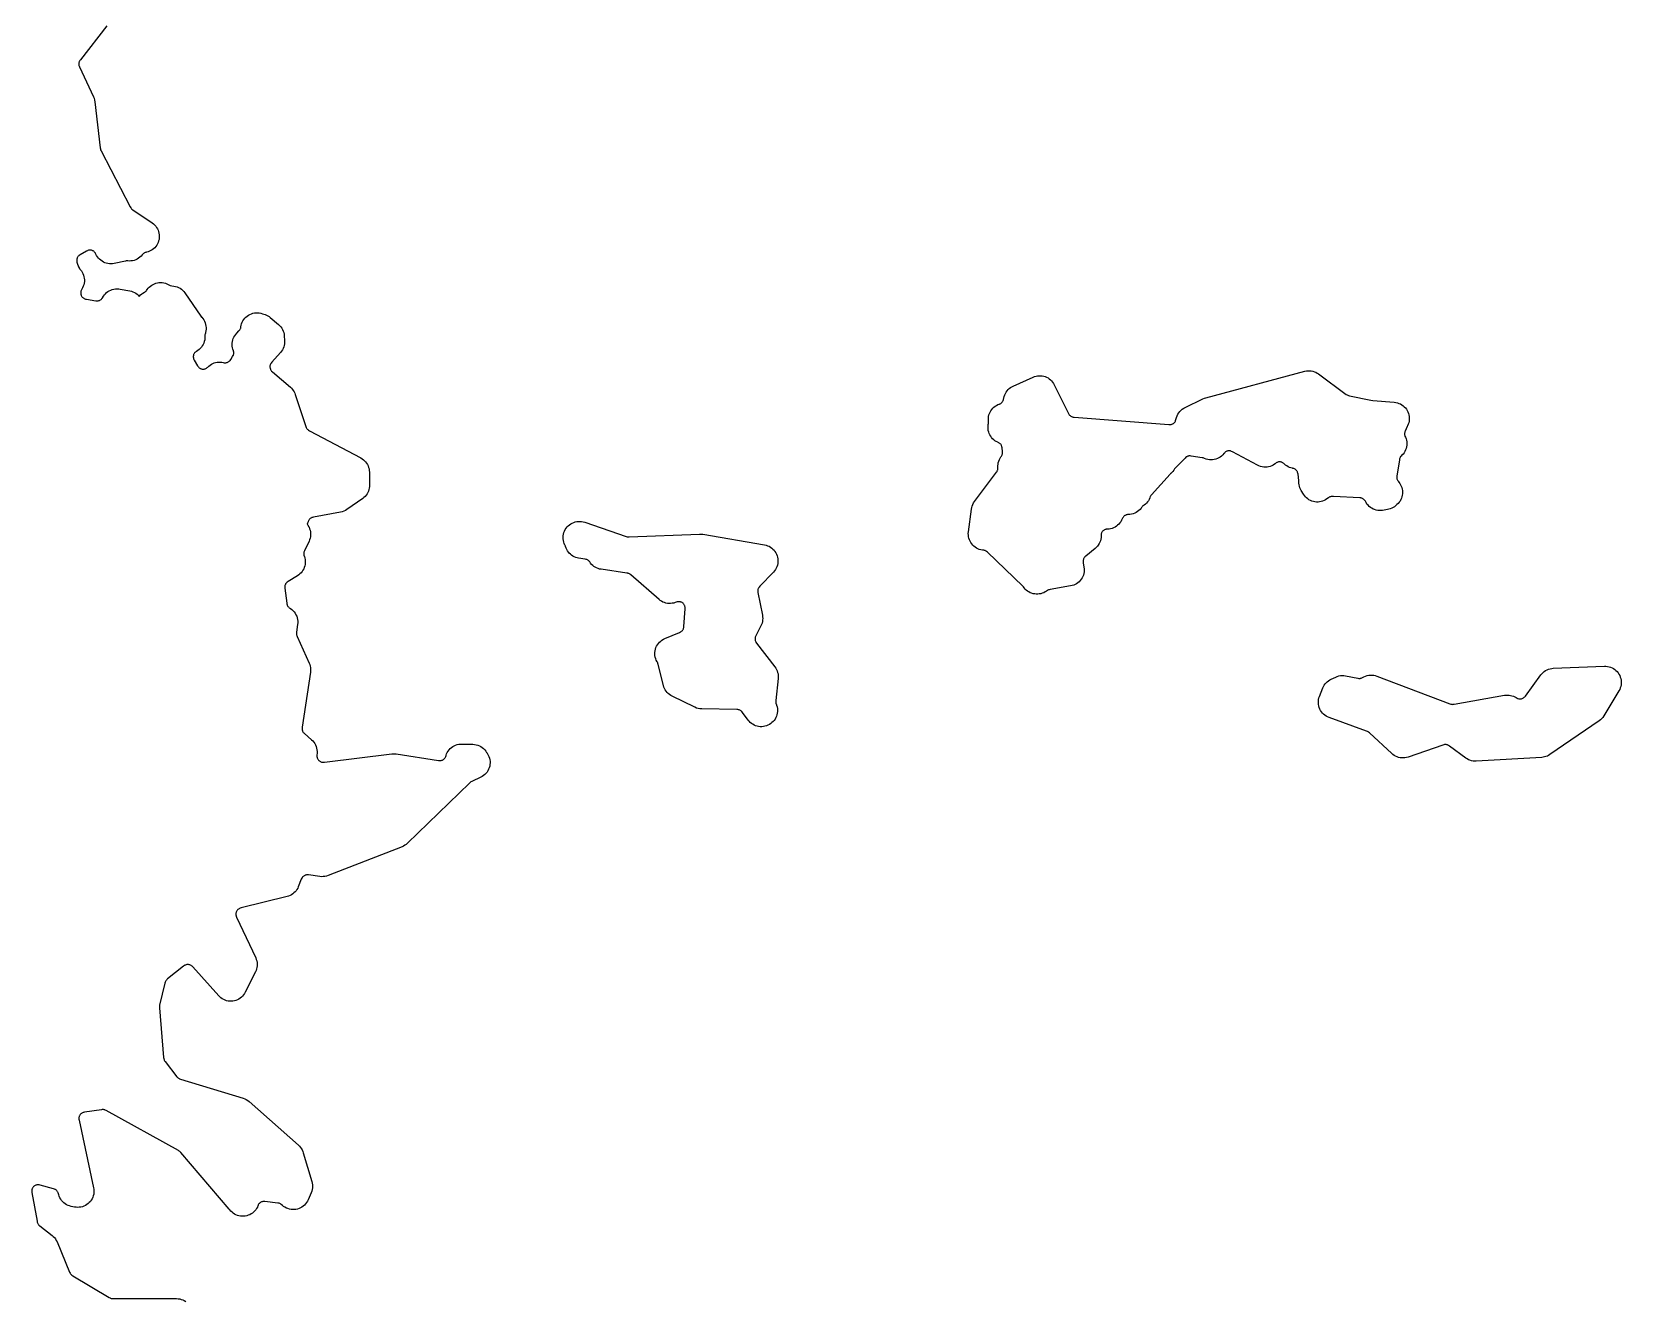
# Model space of a CAD drawing. Header units: metres. Extents: x 0 to 400, y 0 to 202.
# Drawn here: x 178.9 to 242.3, y 50.4 to 101.1 of the extents above; entities that cross this region are included whole.
import ezdxf

# ---------------------------------------------------------------- set-up
doc = ezdxf.new("R2010")
doc.units = ezdxf.units.M

msp = doc.modelspace()

# ---------------------------------------------------------------- linework, layer by layer
msp.add_lwpolyline([(181.915, 101.3356), (180.859, 99.9846), (180.837, 99.9526), (180.825, 99.9316), (180.814, 99.9076), (180.806, 99.8836), (180.801, 99.8606), (180.799, 99.8356), (180.798, 99.8096), (180.801, 99.7816), (180.805, 99.7576), (180.812, 99.7356), (180.828, 99.6976), (181.385, 98.5086), (181.411, 98.4436), (181.43, 98.3756), (181.442, 98.3066), (181.65, 96.4626), (181.657, 96.4226), (181.662, 96.4006), (181.669, 96.3816), (181.685, 96.3466), (182.849, 94.1116), (182.87, 94.0766), (182.886, 94.0536), (182.902, 94.0346), (182.918, 94.0206), (182.95, 93.9966), (183.726, 93.4686), (183.777, 93.4306), (183.823, 93.3886), (183.865, 93.3416), (183.902, 93.2906), (183.934, 93.2366), (183.961, 93.1806), (183.982, 93.1216), (183.997, 93.0606), (184.007, 92.9986), (184.01, 92.9356), (184.007, 92.8726), (183.998, 92.8106), (183.984, 92.7496), (183.963, 92.6906), (183.937, 92.6336), (183.905, 92.5796), (183.868, 92.5286), (183.827, 92.4816), (183.781, 92.4386), (183.731, 92.3996), (183.678, 92.3666), (183.622, 92.3386), (183.563, 92.3166), (183.503, 92.2996), (183.469, 92.2926), (183.443, 92.2846), (183.421, 92.2746), (183.403, 92.2646), (183.383, 92.2506), (183.364, 92.2336), (183.345, 92.2146), (183.325, 92.1896), (183.282, 92.1406), (183.234, 92.0966), (183.182, 92.0576), (183.126, 92.0246), (183.067, 91.9966), (183.006, 91.9746), (182.943, 91.9596), (182.878, 91.9506), (182.813, 91.9476), (182.748, 91.9516), (182.746, 91.9516), (182.719, 91.9526), (182.694, 91.9506), (182.655, 91.9446), (182.208, 91.8506), (182.146, 91.8406), (182.083, 91.8366), (182.02, 91.8386), (181.957, 91.8476), (181.896, 91.8616), (181.836, 91.8816), (181.778, 91.9076), (181.724, 91.9396), (181.672, 91.9766), (181.625, 92.0176), (181.581, 92.0636), (181.543, 92.1136), (181.509, 92.1666), (181.481, 92.2236), (181.47, 92.2496), (181.459, 92.2676), (181.443, 92.2896), (181.429, 92.3066), (181.413, 92.3216), (181.394, 92.3366), (181.372, 92.3506), (181.351, 92.3616), (181.329, 92.3696), (181.306, 92.3766), (181.282, 92.3816), (181.257, 92.3836), (181.235, 92.3836), (181.21, 92.3806), (181.187, 92.3766), (181.164, 92.3696), (181.139, 92.3596), (181.105, 92.3416), (180.854, 92.1946), (180.818, 92.1706), (180.798, 92.1546), (180.779, 92.1366), (180.762, 92.1166), (180.751, 92.0996), (180.737, 92.0736), (180.728, 92.0506), (180.722, 92.0296), (180.717, 92.0026), (180.714, 91.9776), (180.715, 91.9516), (180.717, 91.9266), (180.723, 91.9006), (180.736, 91.8606), (180.79, 91.7166), (180.807, 91.6786), (180.819, 91.6566), (180.834, 91.6366), (180.858, 91.6086), (180.899, 91.5586), (180.934, 91.5036), (180.964, 91.4466), (180.987, 91.3856), (181.005, 91.3236), (181.016, 91.2596), (181.021, 91.1946), (181.019, 91.1306), (181.011, 91.0656), (180.996, 91.0026), (180.976, 90.9416), (180.949, 90.8826), (180.908, 90.8036), (180.891, 90.7656), (180.883, 90.7436), (180.878, 90.7206), (180.875, 90.6926), (180.874, 90.6686), (180.876, 90.6446), (180.88, 90.6186), (180.886, 90.5966), (180.897, 90.5706), (180.907, 90.5496), (180.921, 90.5276), (180.937, 90.5076), (180.953, 90.4916), (180.974, 90.4736), (180.993, 90.4606), (181.013, 90.4496), (181.036, 90.4396), (181.063, 90.4316), (181.106, 90.4216), (181.479, 90.3646), (181.519, 90.3606), (181.545, 90.3606), (181.57, 90.3636), (181.598, 90.3686), (181.62, 90.3756), (181.643, 90.3856), (181.667, 90.3986), (181.686, 90.4116), (181.703, 90.4256), (181.723, 90.4466), (181.74, 90.4676), (181.748, 90.4796), (181.75, 90.4846), (181.782, 90.5406), (181.819, 90.5936), (181.862, 90.6426), (181.909, 90.6866), (181.96, 90.7266), (182.015, 90.7606), (182.073, 90.7896), (182.133, 90.8116), (182.196, 90.8286), (182.26, 90.8386), (182.324, 90.8426), (182.389, 90.8396), (182.453, 90.8306), (182.836, 90.7566), (182.898, 90.7416), (182.958, 90.7206), (183.016, 90.6936), (183.071, 90.6606), (183.122, 90.6236), (183.169, 90.5806), (183.208, 90.5386), (183.216, 90.5486), (183.26, 90.5936), (183.307, 90.6336), (183.359, 90.6696), (183.413, 90.7006), (183.42, 90.7036), (183.443, 90.7176), (183.465, 90.7346), (183.482, 90.7516), (183.498, 90.7696), (183.529, 90.8136), (183.567, 90.8626), (183.609, 90.9066), (183.656, 90.9476), (183.706, 90.9836), (183.76, 91.0146), (183.816, 91.0406), (183.875, 91.0616), (183.935, 91.0756), (183.996, 91.0846), (184.058, 91.0876), (184.062, 91.0876), (184.126, 91.0846), (184.189, 91.0746), (184.251, 91.0596), (184.311, 91.0376), (184.369, 91.0106), (184.418, 90.9836), (184.438, 90.9756), (184.463, 90.9686), (184.506, 90.9606), (184.585, 90.9496), (184.651, 90.9376), (184.716, 90.9176), (184.778, 90.8916), (184.838, 90.8596), (184.893, 90.8216), (184.945, 90.7776), (184.991, 90.7286), (185.032, 90.6746), (185.673, 89.7426), (185.695, 89.7126), (185.702, 89.7056), (185.745, 89.6546), (185.782, 89.6006), (185.813, 89.5426), (185.839, 89.4816), (185.858, 89.4186), (185.871, 89.3536), (185.876, 89.2886), (185.876, 89.2226), (185.868, 89.1566), (185.854, 89.0926), (185.848, 89.0736), (185.836, 89.0266), (185.831, 89.0016), (185.83, 88.9796), (185.831, 88.9306), (185.829, 88.8656), (185.821, 88.8016), (185.806, 88.7376), (185.786, 88.6756), (185.759, 88.6166), (185.726, 88.5606), (185.687, 88.5076), (185.644, 88.4596), (185.596, 88.4156), (185.544, 88.3766), (185.488, 88.3426), (185.487, 88.3426), (185.467, 88.3286), (185.449, 88.3136), (185.43, 88.2946), (185.416, 88.2786), (185.402, 88.2576), (185.389, 88.2336), (185.38, 88.2126), (185.374, 88.1926), (185.369, 88.1706), (185.367, 88.1426), (185.366, 88.1146), (185.368, 88.0906), (185.372, 88.0716), (185.379, 88.0476), (185.388, 88.0236), (185.406, 87.9896), (185.534, 87.7686), (185.556, 87.7346), (185.568, 87.7186), (185.586, 87.6996), (185.606, 87.6836), (185.626, 87.6696), (185.651, 87.6566), (185.672, 87.6476), (185.695, 87.6406), (185.722, 87.6346), (185.746, 87.6326), (185.77, 87.6326), (185.794, 87.6346), (185.821, 87.6406), (185.846, 87.6476), (185.868, 87.6576), (185.888, 87.6686), (185.909, 87.6826), (185.926, 87.6966), (185.942, 87.7136), (185.986, 87.7566), (186.035, 87.7946), (186.086, 87.8276), (186.141, 87.8556), (186.198, 87.8786), (186.257, 87.8956), (186.317, 87.9076), (186.378, 87.9136), (186.44, 87.9136), (186.501, 87.9086), (186.562, 87.8966), (186.594, 87.8896), (186.617, 87.8866), (186.644, 87.8856), (186.664, 87.8866), (186.689, 87.8916), (186.715, 87.8986), (186.738, 87.9066), (186.76, 87.9176), (186.782, 87.9316), (186.8, 87.9466), (186.818, 87.9636), (186.835, 87.9836), (186.858, 88.0156), (186.934, 88.1376), (186.955, 88.1736), (186.964, 88.1946), (186.971, 88.2176), (186.977, 88.2436), (186.979, 88.2666), (186.98, 88.2946), (186.978, 88.3186), (186.973, 88.3416), (186.967, 88.3636), (186.966, 88.3666), (186.945, 88.4256), (186.929, 88.4866), (186.919, 88.5486), (186.916, 88.6116), (186.919, 88.6746), (186.927, 88.7366), (186.942, 88.7976), (186.963, 88.8576), (186.989, 88.9146), (187.021, 88.9686), (187.057, 89.0196), (187.099, 89.0666), (187.187, 89.1576), (187.214, 89.1876), (187.227, 89.2066), (187.241, 89.2296), (187.251, 89.2516), (187.258, 89.2726), (187.264, 89.2996), (187.267, 89.3206), (187.278, 89.3836), (187.296, 89.4446), (187.32, 89.5036), (187.349, 89.5606), (187.384, 89.6136), (187.423, 89.6636), (187.468, 89.7096), (187.517, 89.7506), (187.569, 89.7866), (187.625, 89.8166), (187.684, 89.8426), (187.744, 89.8616), (187.807, 89.8746), (187.87, 89.8816), (187.934, 89.8826), (187.997, 89.8766), (188.06, 89.8646), (188.121, 89.8466), (188.228, 89.8096), (188.284, 89.7876), (188.337, 89.7606), (188.388, 89.7286), (188.436, 89.6916), (188.768, 89.4096), (188.814, 89.3656), (188.857, 89.3176), (188.894, 89.2646), (188.926, 89.2096), (188.952, 89.1506), (188.972, 89.0896), (188.986, 89.0266), (188.994, 88.9636), (189.008, 88.7736), (189.01, 88.7076), (189.005, 88.6436), (188.993, 88.5786), (188.975, 88.5166), (188.951, 88.4556), (188.921, 88.3976), (188.885, 88.3436), (188.844, 88.2926), (188.498, 87.9066), (188.472, 87.8746), (188.459, 87.8556), (188.447, 87.8306), (188.437, 87.8066), (188.431, 87.7856), (188.426, 87.7626), (188.424, 87.7356), (188.425, 87.7076), (188.427, 87.6846), (188.432, 87.6626), (188.44, 87.6386), (188.45, 87.6146), (188.463, 87.5926), (188.477, 87.5726), (188.493, 87.5536), (188.524, 87.5246), (189.24, 86.9096), (189.283, 86.8696), (189.321, 86.8256), (189.356, 86.7786), (189.386, 86.7286), (189.412, 86.6766), (189.433, 86.6216), (189.86, 85.3366), (189.874, 85.3006), (189.884, 85.2796), (189.898, 85.2586), (189.914, 85.2376), (189.93, 85.2206), (189.944, 85.2076), (189.965, 85.1926), (190.001, 85.1706), (192.047, 84.0856), (192.101, 84.0536), (192.151, 84.0166), (192.198, 83.9746), (192.241, 83.9286), (192.279, 83.8786), (192.311, 83.8246), (192.339, 83.7686), (192.361, 83.7096), (192.377, 83.6486), (192.387, 83.5866), (192.391, 83.5236), (192.399, 83.0116), (192.397, 82.9486), (192.389, 82.8866), (192.375, 82.8256), (192.355, 82.7656), (192.329, 82.7086), (192.298, 82.6536), (192.262, 82.6026), (192.22, 82.5546), (192.175, 82.5116), (192.126, 82.4726), (191.495, 82.0256), (191.434, 81.9876), (191.37, 81.9566), (191.303, 81.9326), (191.234, 81.9166), (190.16, 81.7256), (190.122, 81.7166), (190.099, 81.7086), (190.079, 81.7006), (190.057, 81.6876), (190.035, 81.6716), (190.018, 81.6576), (190, 81.6386), (189.984, 81.6176), (189.972, 81.6006), (189.962, 81.5806), (189.951, 81.5516), (189.948, 81.5416), (189.927, 81.4826), (189.912, 81.4496), (189.937, 81.4126), (189.967, 81.3566), (189.983, 81.3236), (190.008, 81.2636), (190.028, 81.2016), (190.041, 81.1386), (190.047, 81.0736), (190.047, 81.0086), (190.041, 80.9446), (190.028, 80.8806), (190.009, 80.8186), (189.984, 80.7596), (189.803, 80.3836), (189.787, 80.3476), (189.78, 80.3226), (189.774, 80.2966), (189.772, 80.2716), (189.772, 80.2456), (189.774, 80.2246), (189.779, 80.2016), (189.789, 80.1686), (189.797, 80.1496), (189.815, 80.0896), (189.827, 80.0276), (189.832, 79.9656), (189.832, 79.9026), (189.826, 79.8396), (189.813, 79.7786), (189.795, 79.7186), (189.771, 79.6596), (189.741, 79.6046), (189.707, 79.5526), (189.667, 79.5036), (189.623, 79.4586), (189.574, 79.4186), (189.522, 79.3836), (189.149, 79.1556), (189.117, 79.1336), (189.097, 79.1176), (189.08, 79.0996), (189.064, 79.0806), (189.051, 79.0616), (189.04, 79.0406), (189.029, 79.0166), (189.022, 78.9946), (189.018, 78.9726), (189.015, 78.9476), (189.015, 78.9216), (189.018, 78.8846), (189.094, 78.2936), (189.101, 78.2526), (189.107, 78.2306), (189.118, 78.2046), (189.129, 78.1836), (189.142, 78.1626), (189.161, 78.1396), (189.176, 78.1246), (189.194, 78.1096), (189.243, 78.0766), (189.246, 78.0746), (189.3, 78.0356), (189.348, 77.9906), (189.392, 77.9416), (189.431, 77.8876), (189.464, 77.8306), (189.491, 77.7696), (189.512, 77.7076), (189.526, 77.6426), (189.534, 77.5766), (189.535, 77.5106), (189.529, 77.4446), (189.485, 77.1336), (189.481, 77.0946), (189.481, 77.0716), (189.483, 77.0486), (189.487, 77.0276), (189.494, 77.0036), (189.509, 76.9656), (189.993, 75.8956), (190.015, 75.8376), (190.033, 75.7776), (190.044, 75.7166), (190.049, 75.6546), (190.049, 75.5926), (190.043, 75.5306), (189.708, 73.3406), (189.704, 73.2996), (189.704, 73.2726), (189.707, 73.2476), (189.711, 73.2236), (189.718, 73.2026), (189.73, 73.1756), (189.741, 73.1536), (189.755, 73.1336), (189.774, 73.1116), (189.803, 73.0836), (190.085, 72.8386), (190.132, 72.7926), (190.175, 72.7416), (190.212, 72.6866), (190.244, 72.6286), (190.269, 72.5676), (190.288, 72.5046), (190.301, 72.4396), (190.307, 72.3736), (190.306, 72.3066), (190.3, 72.2266), (190.299, 72.1846), (190.301, 72.1626), (190.305, 72.1346), (190.312, 72.1116), (190.321, 72.0876), (190.331, 72.0666), (190.343, 72.0476), (190.359, 72.0276), (190.377, 72.0096), (190.396, 71.9926), (190.417, 71.9776), (190.438, 71.9656), (190.457, 71.9566), (190.483, 71.9486), (190.51, 71.9426), (190.532, 71.9396), (190.554, 71.9396), (190.596, 71.9426), (193.287, 72.2756), (193.347, 72.2806), (193.407, 72.2796), (193.467, 72.2726), (195.146, 72.0106), (195.187, 72.0066), (195.215, 72.0056), (195.239, 72.0076), (195.258, 72.0116), (195.283, 72.0186), (195.308, 72.0286), (195.327, 72.0386), (195.348, 72.0526), (195.367, 72.0676), (195.385, 72.0846), (195.402, 72.1046), (195.416, 72.1236), (195.427, 72.1446), (195.437, 72.1666), (195.45, 72.2056), (195.451, 72.2106), (195.454, 72.2186), (195.473, 72.2706), (195.501, 72.3296), (195.534, 72.3846), (195.573, 72.4356), (195.617, 72.4826), (195.665, 72.5256), (195.718, 72.5636), (195.774, 72.5956), (195.832, 72.6226), (195.893, 72.6426), (195.956, 72.6576), (196.02, 72.6656), (196.085, 72.6676), (196.523, 72.6576), (196.589, 72.6526), (196.655, 72.6406), (196.719, 72.6226), (196.781, 72.5976), (196.84, 72.5666), (196.895, 72.5296), (196.946, 72.4866), (196.993, 72.4396), (197.035, 72.3876), (197.054, 72.3566), (197.071, 72.3306), (197.075, 72.3236), (197.103, 72.2816), (197.136, 72.2256), (197.163, 72.1666), (197.184, 72.1046), (197.199, 72.0406), (197.207, 71.9766), (197.209, 71.9106), (197.204, 71.8456), (197.192, 71.7816), (197.175, 71.7186), (197.15, 71.6586), (197.12, 71.6006), (197.085, 71.5456), (197.044, 71.4956), (196.998, 71.4486), (196.947, 71.4076), (196.893, 71.3716), (196.835, 71.3406), (196.482, 71.1756), (196.44, 71.1526), (196.416, 71.1366), (196.382, 71.1066), (193.914, 68.7046), (193.865, 68.6616), (193.812, 68.6236), (193.756, 68.5916), (193.697, 68.5646), (190.744, 67.4156), (190.681, 67.3946), (190.617, 67.3806), (190.552, 67.3726), (190.486, 67.3716), (190.42, 67.3776), (189.967, 67.4406), (189.926, 67.4436), (189.901, 67.4436), (189.881, 67.4416), (189.854, 67.4356), (189.833, 67.4296), (189.81, 67.4206), (189.789, 67.4096), (189.771, 67.3976), (189.75, 67.3816), (189.733, 67.3646), (189.716, 67.3456), (189.704, 67.3276), (189.693, 67.3086), (189.676, 67.2706), (189.557, 66.9706), (189.532, 66.9146), (189.501, 66.8616), (189.466, 66.8106), (189.426, 66.7646), (189.381, 66.7216), (189.333, 66.6836), (189.281, 66.6496), (189.227, 66.6216), (189.17, 66.5986), (189.111, 66.5806), (187.274, 66.1256), (187.232, 66.1126), (187.211, 66.1046), (187.192, 66.0936), (187.167, 66.0776), (187.149, 66.0636), (187.132, 66.0466), (187.116, 66.0276), (187.103, 66.0066), (187.09, 65.9836), (187.081, 65.9606), (187.073, 65.9366), (187.068, 65.9126), (187.066, 65.8906), (187.066, 65.8646), (187.068, 65.8396), (187.073, 65.8166), (187.08, 65.7926), (187.095, 65.7566), (187.855, 64.1326), (187.879, 64.0716), (187.898, 64.0096), (187.91, 63.9456), (187.916, 63.8806), (187.915, 63.8156), (187.907, 63.7516), (187.893, 63.6876), (187.873, 63.6256), (187.847, 63.5666), (187.44, 62.7576), (187.409, 62.7026), (187.373, 62.6506), (187.332, 62.6036), (187.286, 62.5596), (187.237, 62.5206), (187.184, 62.4866), (187.128, 62.4576), (187.069, 62.4346), (187.009, 62.4176), (186.947, 62.4066), (186.884, 62.4006), (186.821, 62.4016), (186.758, 62.4086), (186.697, 62.4216), (186.637, 62.4406), (186.579, 62.4656), (186.523, 62.4956), (186.471, 62.5306), (186.423, 62.5716), (186.379, 62.6156), (185.346, 63.7666), (185.316, 63.7966), (185.296, 63.8146), (185.276, 63.8276), (185.253, 63.8396), (185.231, 63.8486), (185.205, 63.8556), (185.177, 63.8606), (185.155, 63.8626), (185.133, 63.8626), (185.107, 63.8596), (185.079, 63.8526), (185.054, 63.8446), (185.034, 63.8356), (185.011, 63.8226), (184.976, 63.7976), (184.341, 63.2906), (184.31, 63.2636), (184.291, 63.2436), (184.278, 63.2276), (184.267, 63.2096), (184.255, 63.1866), (184.246, 63.1636), (184.235, 63.1256), (184.023, 62.2476), (184.015, 62.2016), (184.013, 62.1736), (184.014, 62.1316), (184.181, 60.1536), (184.185, 60.1156), (184.191, 60.0936), (184.199, 60.0686), (184.208, 60.0486), (184.221, 60.0266), (184.244, 59.9926), (184.712, 59.3876), (184.738, 59.3566), (184.757, 59.3386), (184.779, 59.3226), (184.801, 59.3086), (184.821, 59.2986), (184.862, 59.2846), (187.354, 58.5276), (187.42, 58.5036), (187.482, 58.4736), (187.541, 58.4356), (187.596, 58.3926), (189.565, 56.6496), (189.608, 56.6076), (189.646, 56.5626), (189.681, 56.5136), (189.711, 56.4616), (189.736, 56.4066), (189.756, 56.3506), (190.1, 55.2016), (190.115, 55.1386), (190.124, 55.0746), (190.127, 55.0096), (190.123, 54.9446), (190.113, 54.8806), (190.096, 54.8176), (190.073, 54.7566), (189.949, 54.4716), (189.92, 54.4146), (189.886, 54.3596), (189.846, 54.3086), (189.802, 54.2616), (189.753, 54.2196), (189.7, 54.1816), (189.643, 54.1506), (189.584, 54.1246), (189.523, 54.1046), (189.459, 54.0906), (189.395, 54.0836), (189.33, 54.0826), (189.266, 54.0886), (189.202, 54.1006), (189.14, 54.1196), (189.08, 54.1436), (189.023, 54.1736), (188.969, 54.2096), (188.919, 54.2506), (188.876, 54.2896), (188.859, 54.3026), (188.842, 54.3136), (188.817, 54.3246), (188.792, 54.3346), (188.773, 54.3396), (188.735, 54.3446), (188.224, 54.4016), (188.18, 54.4046), (188.16, 54.4046), (188.138, 54.4006), (188.109, 54.3936), (188.087, 54.3866), (188.064, 54.3756), (188.042, 54.3626), (188.024, 54.3496), (188.004, 54.3306), (187.985, 54.3106), (187.972, 54.2936), (187.96, 54.2726), (187.948, 54.2476), (187.946, 54.2426), (187.922, 54.1846), (187.892, 54.1286), (187.857, 54.0766), (187.817, 54.0286), (187.773, 53.9836), (187.724, 53.9436), (187.672, 53.9086), (187.617, 53.8786), (187.559, 53.8546), (187.499, 53.8366), (187.437, 53.8236), (187.375, 53.8166), (187.312, 53.8156), (187.249, 53.8216), (187.188, 53.8326), (187.127, 53.8506), (187.069, 53.8736), (187.013, 53.9026), (186.96, 53.9366), (186.911, 53.9756), (186.866, 54.0186), (186.825, 54.0666), (186.796, 54.1036), (184.87, 56.3646), (184.846, 56.3896), (184.828, 56.4066), (184.809, 56.4206), (184.779, 56.4386), (181.886, 58.0356), (181.852, 58.0526), (181.832, 58.0606), (181.808, 58.0666), (181.784, 58.0716), (181.758, 58.0736), (181.736, 58.0736), (181.701, 58.0696), (181.028, 57.9686), (180.988, 57.9616), (180.966, 57.9546), (180.941, 57.9446), (180.918, 57.9326), (180.903, 57.9226), (180.884, 57.9066), (180.864, 57.8866), (180.85, 57.8716), (180.837, 57.8516), (180.823, 57.8276), (180.814, 57.8066), (180.806, 57.7836), (180.802, 57.7626), (180.799, 57.7366), (180.798, 57.7096), (180.799, 57.6876), (180.806, 57.6486), (181.388, 54.9546), (181.399, 54.8916), (181.403, 54.8266), (181.401, 54.7626), (181.392, 54.6996), (181.377, 54.6366), (181.356, 54.5756), (181.329, 54.5176), (181.297, 54.4626), (181.259, 54.4106), (181.216, 54.3626), (181.169, 54.3186), (181.117, 54.2806), (181.062, 54.2476), (181.004, 54.2196), (180.944, 54.1976), (180.882, 54.1816), (180.818, 54.1726), (180.754, 54.1696), (180.69, 54.1726), (180.626, 54.1826), (180.493, 54.2096), (180.43, 54.2256), (180.369, 54.2486), (180.31, 54.2766), (180.254, 54.3106), (180.203, 54.3506), (180.155, 54.3956), (180.112, 54.4446), (180.075, 54.4976), (180.043, 54.5546), (180.016, 54.6136), (179.996, 54.6766), (179.986, 54.7136), (179.974, 54.7516), (179.965, 54.7736), (179.954, 54.7936), (179.94, 54.8136), (179.924, 54.8336), (179.907, 54.8506), (179.889, 54.8656), (179.872, 54.8776), (179.852, 54.8886), (179.829, 54.8986), (179.79, 54.9116), (179.256, 55.0616), (179.218, 55.0696), (179.192, 55.0726), (179.17, 55.0736), (179.143, 55.0716), (179.118, 55.0686), (179.098, 55.0626), (179.077, 55.0546), (179.055, 55.0446), (179.032, 55.0306), (179.012, 55.0156), (178.996, 55.0006), (178.98, 54.9836), (178.965, 54.9636), (178.951, 54.9406), (178.941, 54.9186), (178.934, 54.9006), (178.928, 54.8776), (178.923, 54.8486), (178.922, 54.8266), (178.923, 54.8026), (178.928, 54.7626), (179.131, 53.6196), (179.141, 53.5786), (179.149, 53.5546), (179.16, 53.5296), (179.175, 53.5056), (179.191, 53.4846), (179.208, 53.4666), (179.24, 53.4386), (179.731, 53.0536), (179.781, 53.0106), (179.827, 52.9626), (179.867, 52.9096), (179.901, 52.8526), (179.93, 52.7926), (180.432, 51.5896), (180.451, 51.5496), (180.469, 51.5226), (180.484, 51.5026), (180.499, 51.4866), (180.523, 51.4666), (180.56, 51.4416), (182.011, 50.5706), (182.043, 50.5536), (182.065, 50.5436), (182.086, 50.5366), (182.109, 50.5316), (182.133, 50.5286), (182.17, 50.5266), (184.693, 50.5276), (184.758, 50.5246), (184.823, 50.5146), (184.886, 50.4986), (184.947, 50.4756), (185.006, 50.4466), (185.062, 50.4126)])
for points in [[(217.304, 84.8136), (217.259, 84.8566), (217.218, 84.9026), (217.182, 84.9526), (217.15, 85.0066), (217.124, 85.0626), (217.103, 85.1206), (217.088, 85.1806), (217.079, 85.2426), (217.076, 85.3046), (217.079, 85.3666), (217.087, 85.4276), (217.095, 85.4666), (217.097, 85.4926), (217.097, 85.5156), (217.093, 85.5576), (217.089, 85.6196), (217.091, 85.6826), (217.1, 85.7436), (217.114, 85.8046), (217.134, 85.8636), (217.16, 85.9206), (217.191, 85.9746), (217.227, 86.0256), (217.268, 86.0726), (217.313, 86.1156), (217.362, 86.1536), (217.414, 86.1876), (217.47, 86.2156), (217.528, 86.2386), (217.539, 86.2426), (217.562, 86.2526), (217.585, 86.2666), (217.607, 86.2826), (217.623, 86.2976), (217.641, 86.3176), (217.657, 86.3396), (217.669, 86.3596), (217.679, 86.3826), (217.693, 86.4226), (217.726, 86.5416), (217.746, 86.6016), (217.771, 86.6586), (217.802, 86.7136), (217.838, 86.7656), (217.88, 86.8136), (217.925, 86.8566), (217.975, 86.8956), (218.028, 86.9296), (218.084, 86.9586), (218.873, 87.3136), (218.931, 87.3366), (218.991, 87.3536), (219.052, 87.3646), (219.114, 87.3706), (219.176, 87.3696), (219.238, 87.3626), (219.299, 87.3506), (219.358, 87.3326), (219.415, 87.3086), (219.47, 87.2796), (219.522, 87.2456), (219.57, 87.2056), (219.615, 87.1626), (219.655, 87.1146), (219.69, 87.0636), (219.72, 87.0096), (220.284, 85.8666), (220.302, 85.8336), (220.316, 85.8146), (220.331, 85.7946), (220.347, 85.7796), (220.366, 85.7636), (220.384, 85.7516), (220.406, 85.7396), (220.43, 85.7296), (220.449, 85.7226), (220.47, 85.7186), (220.51, 85.7136), (224.296, 85.4226), (224.337, 85.4216), (224.357, 85.4226), (224.38, 85.4266), (224.408, 85.4346), (224.43, 85.4426), (224.451, 85.4526), (224.473, 85.4666), (224.492, 85.4806), (224.508, 85.4956), (224.524, 85.5146), (224.539, 85.5356), (224.552, 85.5576), (224.562, 85.5776), (224.575, 85.6166), (224.601, 85.7046), (224.624, 85.7676), (224.653, 85.8286), (224.688, 85.8856), (224.729, 85.9396), (224.775, 85.9876), (224.826, 86.0316), (224.882, 86.0696), (224.94, 86.1026), (225.651, 86.4456), (225.707, 86.4686), (225.765, 86.4876), (229.714, 87.5456), (229.777, 87.5596), (229.842, 87.5666), (229.906, 87.5676), (229.97, 87.5616), (230.034, 87.5496), (230.096, 87.5316), (230.156, 87.5066), (230.213, 87.4766), (230.266, 87.4416), (231.371, 86.6266), (231.409, 86.6016), (231.432, 86.5896), (231.457, 86.5806), (231.499, 86.5686), (232.356, 86.3886), (232.429, 86.3776), (233.287, 86.3096), (233.35, 86.3016), (233.412, 86.2876), (233.472, 86.2666), (233.53, 86.2416), (233.585, 86.2096), (233.636, 86.1736), (233.684, 86.1316), (233.728, 86.0856), (233.767, 86.0356), (233.8, 85.9816), (233.829, 85.9256), (233.851, 85.8666), (233.868, 85.8056), (233.879, 85.7426), (233.884, 85.6796), (233.882, 85.6166), (233.875, 85.5536), (233.861, 85.4916), (233.841, 85.4316), (233.816, 85.3736), (233.802, 85.3466), (233.722, 85.1626), (233.708, 85.1256), (233.702, 85.1046), (233.698, 85.0796), (233.696, 85.0526), (233.696, 85.0336), (233.699, 85.0066), (233.705, 84.9826), (233.711, 84.9616), (233.732, 84.9146), (233.755, 84.8536), (233.771, 84.7916), (233.781, 84.7276), (233.785, 84.6626), (233.782, 84.5976), (233.773, 84.5336), (233.757, 84.4706), (233.736, 84.4096), (233.708, 84.3506), (233.674, 84.2946), (233.635, 84.2436), (233.591, 84.1956), (233.556, 84.1606), (233.54, 84.1416), (233.526, 84.1216), (233.514, 84.0986), (233.504, 84.0756), (233.497, 84.0516), (233.488, 84.0106), (233.391, 83.3656), (233.387, 83.3256), (233.387, 83.2996), (233.389, 83.2746), (233.393, 83.2536), (233.4, 83.2316), (233.411, 83.2046), (233.422, 83.1836), (233.436, 83.1646), (233.469, 83.1236), (233.506, 83.0736), (233.538, 83.0196), (233.564, 82.9636), (233.585, 82.9056), (233.601, 82.8456), (233.61, 82.7836), (233.614, 82.7226), (233.612, 82.6596), (233.604, 82.5986), (233.59, 82.5386), (233.57, 82.4796), (233.544, 82.4226), (233.514, 82.3686), (233.478, 82.3176), (233.438, 82.2706), (233.393, 82.2276), (233.336, 82.1776), (233.289, 82.1396), (233.238, 82.1056), (233.184, 82.0776), (233.127, 82.0546), (233.069, 82.0366), (233.009, 82.0246), (232.817, 81.9946), (232.753, 81.9876), (232.689, 81.9876), (232.625, 81.9936), (232.563, 82.0056), (232.501, 82.0236), (232.442, 82.0476), (232.385, 82.0776), (232.332, 82.1136), (232.282, 82.1536), (232.237, 82.1996), (232.196, 82.2486), (232.161, 82.3026), (232.145, 82.3316), (232.131, 82.3586), (232.12, 82.3776), (232.107, 82.3946), (232.09, 82.4146), (232.074, 82.4306), (232.053, 82.4466), (232.034, 82.4596), (232.016, 82.4686), (231.992, 82.4786), (231.967, 82.4856), (231.945, 82.4906), (231.906, 82.4946), (230.855, 82.5546), (230.815, 82.5546), (230.786, 82.5516), (230.762, 82.5476), (230.741, 82.5416), (230.716, 82.5316), (230.694, 82.5196), (230.66, 82.4976), (230.594, 82.4506), (230.541, 82.4156), (230.486, 82.3866), (230.427, 82.3636), (230.367, 82.3456), (230.305, 82.3336), (230.243, 82.3286), (230.18, 82.3286), (230.117, 82.3346), (230.056, 82.3476), (229.996, 82.3656), (229.938, 82.3896), (229.882, 82.4196), (229.83, 82.4546), (229.781, 82.4946), (229.737, 82.5386), (229.697, 82.5866), (229.661, 82.6386), (229.571, 82.7866), (229.541, 82.8416), (229.517, 82.8996), (229.498, 82.9596), (229.485, 83.0206), (229.478, 83.0826), (229.477, 83.1456), (229.477, 83.1496), (229.475, 83.1806), (229.444, 83.4386), (229.437, 83.4766), (229.43, 83.5016), (229.42, 83.5276), (229.41, 83.5486), (229.399, 83.5676), (229.383, 83.5876), (229.367, 83.6056), (229.348, 83.6216), (229.328, 83.6356), (229.307, 83.6486), (229.284, 83.6596), (229.265, 83.6656), (229.235, 83.6726), (229.223, 83.6746), (229.164, 83.6896), (229.107, 83.7106), (229.052, 83.7366), (229, 83.7666), (228.951, 83.8026), (228.905, 83.8426), (228.876, 83.8696), (228.857, 83.8846), (228.838, 83.8976), (228.815, 83.9096), (228.794, 83.9166), (228.769, 83.9236), (228.741, 83.9286), (228.716, 83.9296), (228.695, 83.9296), (228.67, 83.9256), (228.64, 83.9186), (228.617, 83.9106), (228.599, 83.9026), (228.576, 83.8876), (228.528, 83.8536), (228.524, 83.8506), (228.51, 83.8396), (228.455, 83.8046), (228.397, 83.7746), (228.336, 83.7516), (228.273, 83.7346), (228.208, 83.7236), (228.143, 83.7196), (228.077, 83.7226), (228.013, 83.7316), (227.949, 83.7466), (227.887, 83.7686), (227.828, 83.7966), (226.829, 84.3346), (226.793, 84.3506), (226.767, 84.3606), (226.746, 84.3656), (226.722, 84.3696), (226.698, 84.3706), (226.674, 84.3696), (226.648, 84.3656), (226.623, 84.3606), (226.603, 84.3536), (226.579, 84.3426), (226.556, 84.3286), (226.539, 84.3166), (226.522, 84.3026), (226.505, 84.2836), (226.487, 84.2596), (226.444, 84.2096), (226.396, 84.1646), (226.344, 84.1246), (226.288, 84.0896), (226.229, 84.0616), (226.167, 84.0386), (226.103, 84.0226), (226.038, 84.0126), (225.972, 84.0096), (225.907, 84.0136), (225.842, 84.0236), (225.778, 84.0406), (225.717, 84.0636), (225.68, 84.0796), (225.656, 84.0866), (225.615, 84.0956), (225.184, 84.1646), (225.142, 84.1696), (225.116, 84.1696), (225.094, 84.1686), (225.069, 84.1636), (225.047, 84.1576), (225.027, 84.1496), (225.003, 84.1376), (224.983, 84.1256), (224.967, 84.1126), (224.936, 84.0836), (224.559, 83.6976), (224.532, 83.6676), (224.522, 83.6546), (224.522, 83.6536), (224.489, 83.6006), (224.451, 83.5526), (224.409, 83.5076), (224.364, 83.4666), (224.363, 83.4666), (224.34, 83.4426), (223.601, 82.6186), (223.575, 82.5846), (223.562, 82.5656), (223.55, 82.5426), (223.529, 82.4886), (223.503, 82.4336), (223.473, 82.3806), (223.438, 82.3316), (223.399, 82.2856), (223.355, 82.2436), (223.308, 82.2056), (223.261, 82.1716), (223.245, 82.1566), (223.226, 82.1366), (223.201, 82.1036), (223.188, 82.0866), (223.183, 82.0786), (223.14, 82.0296), (223.093, 81.9846), (223.041, 81.9456), (222.986, 81.9106), (222.927, 81.8826), (222.866, 81.8596), (222.803, 81.8436), (222.738, 81.8336), (222.673, 81.8306), (222.664, 81.8306), (222.644, 81.8286), (222.617, 81.8226), (222.592, 81.8156), (222.573, 81.8086), (222.55, 81.7956), (222.531, 81.7836), (222.514, 81.7706), (222.496, 81.7526), (222.48, 81.7346), (222.466, 81.7136), (222.445, 81.6786), (222.404, 81.5976), (222.373, 81.5426), (222.336, 81.4916), (222.294, 81.4436), (222.248, 81.3996), (222.197, 81.3606), (222.144, 81.3276), (222.087, 81.2986), (222.027, 81.2766), (221.966, 81.2596), (221.904, 81.2496), (221.84, 81.2446), (221.822, 81.2446), (221.795, 81.2416), (221.774, 81.2366), (221.75, 81.2296), (221.729, 81.2196), (221.707, 81.2076), (221.685, 81.1926), (221.667, 81.1776), (221.65, 81.1606), (221.635, 81.1416), (221.621, 81.1206), (221.61, 81.0996), (221.601, 81.0786), (221.595, 81.0566), (221.59, 81.0316), (221.587, 81.0046), (221.587, 80.9736), (221.584, 80.9096), (221.574, 80.8466), (221.559, 80.7846), (221.537, 80.7246), (221.51, 80.6666), (221.477, 80.6116), (221.438, 80.5606), (221.395, 80.5136), (221.347, 80.4706), (220.973, 80.1666), (220.942, 80.1386), (220.925, 80.1196), (220.911, 80.1016), (220.898, 80.0806), (220.889, 80.0616), (220.879, 80.0366), (220.872, 80.0096), (220.868, 79.9886), (220.867, 79.9656), (220.867, 79.9436), (220.872, 79.9046), (220.903, 79.7266), (220.91, 79.6636), (220.912, 79.5996), (220.907, 79.5356), (220.896, 79.4736), (220.879, 79.4116), (220.856, 79.3526), (220.827, 79.2956), (220.793, 79.2426), (220.754, 79.1926), (220.71, 79.1466), (220.661, 79.1046), (220.609, 79.0686), (220.554, 79.0366), (220.496, 79.0116), (220.435, 78.9916), (220.373, 78.9776), (219.556, 78.8386), (219.513, 78.8286), (219.489, 78.8206), (219.468, 78.8116), (219.443, 78.7966), (219.406, 78.7706), (219.355, 78.7376), (219.3, 78.7086), (219.242, 78.6856), (219.183, 78.6686), (219.122, 78.6566), (219.061, 78.6506), (218.999, 78.6506), (218.937, 78.6566), (218.876, 78.6676), (218.817, 78.6856), (218.76, 78.7086), (218.705, 78.7366), (218.653, 78.7706), (218.604, 78.8086), (218.559, 78.8516), (218.519, 78.8976), (218.488, 78.9376), (218.459, 78.9686), (217.05, 80.3236), (217.02, 80.3496), (216.998, 80.3656), (216.977, 80.3776), (216.956, 80.3866), (216.931, 80.3956), (216.905, 80.4016), (216.853, 80.4086), (216.79, 80.4196), (216.729, 80.4366), (216.67, 80.4606), (216.614, 80.4896), (216.561, 80.5236), (216.511, 80.5636), (216.465, 80.6076), (216.424, 80.6556), (216.388, 80.7076), (216.357, 80.7636), (216.332, 80.8216), (216.312, 80.8816), (216.299, 80.9436), (216.291, 81.0066), (216.29, 81.0706), (216.295, 81.1336), (216.412, 82.0396), (216.424, 82.1046), (216.443, 82.1686), (216.468, 82.2306), (216.499, 82.2896), (216.536, 82.3446), (217.414, 83.5196), (217.436, 83.5506), (217.447, 83.5726), (217.458, 83.5966), (217.464, 83.6176), (217.469, 83.6396), (217.471, 83.6626), (217.472, 83.6916), (217.471, 83.7056), (217.469, 83.7706), (217.474, 83.8346), (217.486, 83.8986), (217.504, 83.9616), (217.528, 84.0216), (217.557, 84.0796), (217.593, 84.1336), (217.615, 84.1636), (217.628, 84.1866), (217.638, 84.2066), (217.646, 84.2306), (217.652, 84.2536), (217.655, 84.2776), (217.656, 84.3026), (217.654, 84.3426), (217.639, 84.4866), (217.633, 84.5246), (217.627, 84.5486), (217.619, 84.5716), (217.609, 84.5916), (217.595, 84.6156), (217.582, 84.6336), (217.565, 84.6506), (217.546, 84.6686), (217.527, 84.6836), (217.507, 84.6956), (217.478, 84.7086), (217.461, 84.7156), (217.406, 84.7426), (217.353, 84.7756), (217.304, 84.8136)], [(200.126, 80.8566), (200.124, 80.9206), (200.129, 80.9846), (200.14, 81.0476), (200.157, 81.1096), (200.18, 81.1696), (200.209, 81.2266), (200.243, 81.2806), (200.282, 81.3316), (200.327, 81.3776), (200.375, 81.4196), (200.428, 81.4556), (200.484, 81.4866), (200.543, 81.5126), (200.604, 81.5326), (200.666, 81.5456), (200.73, 81.5536), (200.794, 81.5546), (200.858, 81.5486), (200.921, 81.5376), (200.982, 81.5196), (202.638, 80.9516), (202.676, 80.9406), (202.695, 80.9366), (202.717, 80.9346), (202.756, 80.9346), (205.562, 81.0506), (205.631, 81.0506), (205.699, 81.0426), (208.156, 80.6196), (208.218, 80.6056), (208.279, 80.5856), (208.337, 80.5596), (208.393, 80.5286), (208.445, 80.4916), (208.493, 80.4496), (208.537, 80.4036), (208.576, 80.3536), (208.61, 80.2996), (208.639, 80.2426), (208.662, 80.1826), (208.679, 80.1216), (208.689, 80.0586), (208.694, 79.9946), (208.692, 79.9306), (208.684, 79.8676), (208.67, 79.8056), (208.65, 79.7446), (208.624, 79.6866), (208.592, 79.6316), (208.555, 79.5796), (208.513, 79.5316), (207.965, 78.9626), (207.938, 78.9306), (207.925, 78.9126), (207.914, 78.8946), (207.902, 78.8686), (207.895, 78.8466), (207.89, 78.8246), (207.886, 78.7996), (207.885, 78.7766), (207.886, 78.7496), (207.892, 78.7096), (208.073, 77.8046), (208.083, 77.7436), (208.086, 77.6816), (208.083, 77.6186), (208.075, 77.5576), (208.06, 77.4966), (208.04, 77.4376), (208.014, 77.3806), (207.813, 76.9906), (207.797, 76.9546), (207.789, 76.9336), (207.783, 76.9076), (207.78, 76.8846), (207.779, 76.8656), (207.78, 76.8376), (207.783, 76.8146), (207.788, 76.7936), (207.796, 76.7706), (207.806, 76.7476), (207.817, 76.7276), (207.839, 76.6966), (208.572, 75.7446), (208.607, 75.6936), (208.637, 75.6396), (208.663, 75.5826), (208.682, 75.5236), (208.696, 75.4636), (208.704, 75.4016), (208.706, 75.3396), (208.702, 75.2776), (208.605, 74.4046), (208.603, 74.3636), (208.603, 74.3376), (208.607, 74.3136), (208.612, 74.2906), (208.618, 74.2726), (208.624, 74.2566), (208.63, 74.2406), (208.641, 74.2136), (208.658, 74.1526), (208.67, 74.0906), (208.675, 74.0266), (208.674, 73.9636), (208.666, 73.9006), (208.653, 73.8386), (208.633, 73.7786), (208.608, 73.7206), (208.578, 73.6646), (208.542, 73.6126), (208.501, 73.5646), (208.455, 73.5206), (208.406, 73.4806), (208.352, 73.4466), (208.296, 73.4166), (208.237, 73.3936), (208.176, 73.3756), (208.114, 73.3646), (208.051, 73.3586), (207.987, 73.3596), (207.924, 73.3666), (207.862, 73.3796), (207.802, 73.3986), (207.744, 73.4236), (207.688, 73.4546), (207.636, 73.4896), (207.587, 73.5306), (207.543, 73.5756), (207.503, 73.6256), (207.282, 73.9286), (207.256, 73.9606), (207.238, 73.9796), (207.219, 73.9946), (207.195, 74.0106), (207.172, 74.0226), (207.15, 74.0316), (207.123, 74.0386), (207.098, 74.0436), (207.056, 74.0456), (205.651, 74.0666), (205.58, 74.0716), (205.51, 74.0846), (205.442, 74.1046), (205.376, 74.1326), (204.469, 74.5766), (204.414, 74.6066), (204.362, 74.6426), (204.314, 74.6826), (204.27, 74.7276), (204.23, 74.7766), (204.196, 74.8296), (204.166, 74.8856), (204.143, 74.9436), (204.125, 75.0036), (203.919, 75.8416), (203.906, 75.8826), (203.896, 75.9076), (203.883, 75.9316), (203.87, 75.9516), (203.841, 76.0096), (203.817, 76.0696), (203.799, 76.1326), (203.787, 76.1966), (203.782, 76.2606), (203.784, 76.3256), (203.792, 76.3906), (203.806, 76.4536), (203.827, 76.5156), (203.854, 76.5746), (203.886, 76.6306), (203.924, 76.6836), (203.967, 76.7326), (204.015, 76.7766), (204.067, 76.8156), (204.122, 76.8486), (204.181, 76.8766), (204.769, 77.1216), (204.806, 77.1396), (204.827, 77.1526), (204.849, 77.1686), (204.867, 77.1846), (204.883, 77.2036), (204.898, 77.2236), (204.91, 77.2456), (204.922, 77.2716), (204.929, 77.2936), (204.934, 77.3176), (204.94, 77.3606), (204.987, 78.0666), (204.988, 78.1056), (204.986, 78.1296), (204.981, 78.1556), (204.974, 78.1796), (204.965, 78.2036), (204.954, 78.2256), (204.94, 78.2476), (204.924, 78.2666), (204.908, 78.2836), (204.888, 78.2996), (204.869, 78.3126), (204.844, 78.3256), (204.82, 78.3356), (204.8, 78.3416), (204.774, 78.3466), (204.746, 78.3496), (204.723, 78.3496), (204.699, 78.3476), (204.676, 78.3426), (204.635, 78.3296), (204.594, 78.3146), (204.534, 78.2966), (204.473, 78.2836), (204.411, 78.2776), (204.348, 78.2776), (204.286, 78.2826), (204.225, 78.2946), (204.165, 78.3116), (204.107, 78.3346), (204.051, 78.3636), (203.999, 78.3966), (203.95, 78.4356), (202.819, 79.4196), (202.786, 79.4446), (202.765, 79.4586), (202.745, 79.4686), (202.723, 79.4776), (202.698, 79.4846), (202.659, 79.4926), (201.639, 79.6416), (201.578, 79.6536), (201.518, 79.6706), (201.46, 79.6946), (201.405, 79.7236), (201.353, 79.7576), (201.304, 79.7956), (201.259, 79.8396), (201.219, 79.8866), (201.183, 79.9376), (201.18, 79.9436), (201.166, 79.9616), (201.148, 79.9796), (201.129, 79.9956), (201.109, 80.0096), (201.089, 80.0206), (201.065, 80.0306), (201.041, 80.0386), (201.001, 80.0466), (200.742, 80.0876), (200.682, 80.0996), (200.624, 80.1176), (200.567, 80.1416), (200.513, 80.1696), (200.462, 80.2036), (200.414, 80.2416), (200.37, 80.2846), (200.331, 80.3306), (200.295, 80.3806), (200.265, 80.4346), (200.24, 80.4896), (200.22, 80.5476), (200.214, 80.5686), (200.205, 80.5916), (200.195, 80.6116), (200.169, 80.6706), (200.148, 80.7306), (200.134, 80.7936), (200.126, 80.8566)], [(230.464, 73.8556), (230.419, 73.9016), (230.379, 73.9526), (230.343, 74.0066), (230.314, 74.0646), (230.29, 74.1246), (230.272, 74.1866), (230.261, 74.2506), (230.256, 74.3146), (230.258, 74.3796), (230.266, 74.4436), (230.28, 74.5066), (230.301, 74.5676), (230.433, 74.9046), (230.458, 74.9616), (230.489, 75.0156), (230.524, 75.0656), (230.564, 75.1126), (230.609, 75.1556), (230.657, 75.1946), (230.709, 75.2286), (230.764, 75.2566), (230.948, 75.3416), (231.011, 75.3666), (231.076, 75.3856), (231.143, 75.3966), (231.211, 75.4016), (231.278, 75.3986), (231.345, 75.3896), (231.826, 75.2946), (231.868, 75.2886), (231.893, 75.2876), (231.919, 75.2886), (231.943, 75.2926), (231.966, 75.2986), (231.992, 75.3086), (232.016, 75.3196), (232.018, 75.3216), (232.075, 75.3536), (232.136, 75.3796), (232.2, 75.3996), (232.265, 75.4126), (232.33, 75.4186), (232.397, 75.4186), (232.463, 75.4116), (232.527, 75.3976), (232.59, 75.3776), (235.507, 74.2736), (235.548, 74.2606), (235.576, 74.2546), (235.605, 74.2516), (235.63, 74.2526), (235.674, 74.2576), (237.687, 74.6116), (237.746, 74.6196), (237.806, 74.6216), (237.865, 74.6186), (237.924, 74.6096), (237.982, 74.5956), (238.038, 74.5756), (238.093, 74.5516), (238.145, 74.5216), (238.183, 74.4976), (238.2, 74.4886), (238.221, 74.4816), (238.249, 74.4736), (238.274, 74.4686), (238.298, 74.4676), (238.321, 74.4676), (238.344, 74.4706), (238.368, 74.4756), (238.391, 74.4826), (238.412, 74.4926), (238.435, 74.5056), (238.456, 74.5196), (238.474, 74.5336), (238.49, 74.5506), (238.516, 74.5826), (239.135, 75.4256), (239.175, 75.4756), (239.221, 75.5216), (239.271, 75.5626), (239.325, 75.5986), (239.382, 75.6296), (239.441, 75.6536), (239.503, 75.6726), (239.567, 75.6846), (239.631, 75.6896), (241.667, 75.7706), (241.731, 75.7706), (241.793, 75.7636), (241.855, 75.7506), (241.916, 75.7316), (241.974, 75.7076), (242.03, 75.6776), (242.082, 75.6416), (242.131, 75.6016), (242.175, 75.5566), (242.215, 75.5076), (242.25, 75.4546), (242.28, 75.3986), (242.304, 75.3396), (242.322, 75.2796), (242.334, 75.2176), (242.34, 75.1546), (242.34, 75.0906), (242.334, 75.0276), (242.322, 74.9656), (242.303, 74.9056), (242.279, 74.8466), (242.249, 74.7906), (241.651, 73.7906), (241.612, 73.7326), (241.567, 73.6796), (241.516, 73.6316), (241.461, 73.5886), (239.495, 72.2456), (239.445, 72.2146), (239.393, 72.1886), (239.338, 72.1676), (239.282, 72.1506), (239.225, 72.1396), (239.167, 72.1336), (236.557, 71.9816), (236.493, 71.9816), (236.429, 71.9866), (236.366, 71.9986), (236.304, 72.0176), (236.245, 72.0416), (236.188, 72.0716), (236.134, 72.1066), (235.485, 72.5856), (235.452, 72.6076), (235.428, 72.6206), (235.407, 72.6296), (235.384, 72.6366), (235.359, 72.6416), (235.34, 72.6436), (235.313, 72.6436), (235.286, 72.6416), (235.268, 72.6376), (235.228, 72.6266), (233.833, 72.1486), (233.772, 72.1306), (233.709, 72.1196), (233.646, 72.1136), (233.583, 72.1146), (233.519, 72.1216), (233.457, 72.1356), (233.397, 72.1546), (233.338, 72.1796), (233.283, 72.2106), (233.23, 72.2466), (233.182, 72.2866), (232.294, 73.1126), (232.262, 73.1396), (232.24, 73.1546), (232.219, 73.1656), (232.183, 73.1806), (230.684, 73.7226), (230.624, 73.7466), (230.567, 73.7776), (230.514, 73.8146), (230.464, 73.8556)]]:
    msp.add_lwpolyline(points, close=True)

doc.saveas('drawing.dxf')
